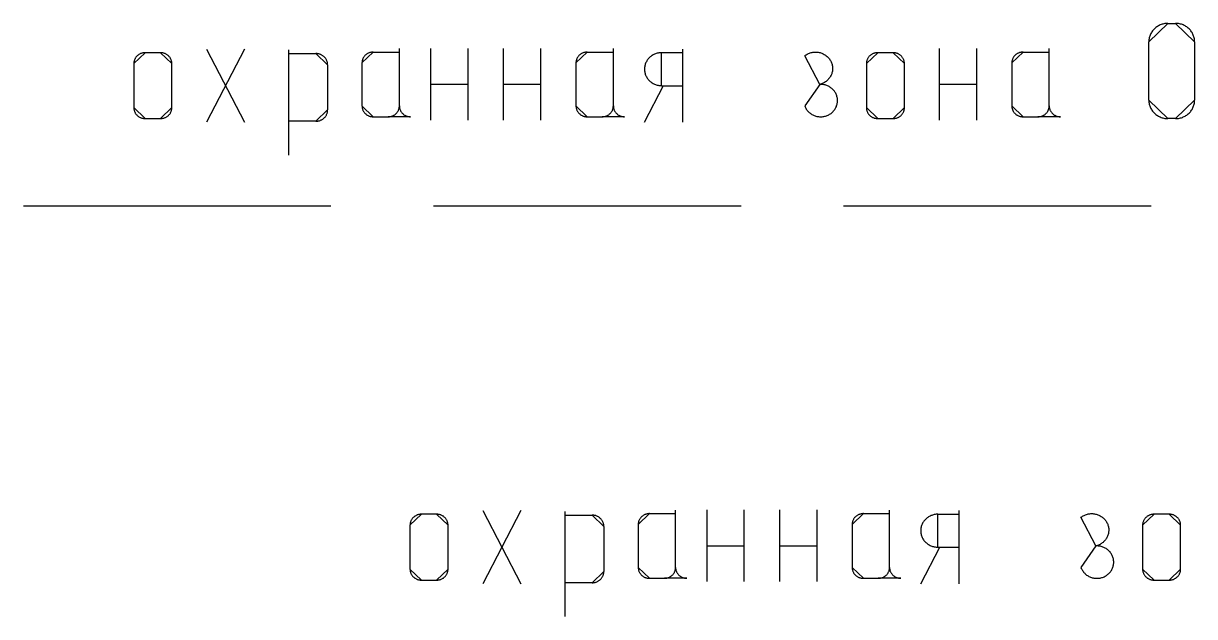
# Model space of a CAD drawing. Extents: x 8646 to 18206, y -17605 to -192.
# Drawn here: x 11059.01 to 11067.17, y -9025.08 to -9020.95 of the extents above; entities that cross this region are included whole.
import ezdxf

# ---------------------------------------------------------------- set-up
doc = ezdxf.new("R2010")
doc.units = 0
doc.layers.get('0').update_dxf_attribs({"linetype": 'CONTINUOUS'})

msp = doc.modelspace()

# ---------------------------------------------------------------- linework, layer by layer
at = {"color": 8, "linetype": 'CONTINUOUS'}
for p, q in [((11066.9887, -9020.9477), (11067.0417, -9020.9477)), ((11061.6323, -9021.5234), (11061.6323, -9021.1225)), ((11061.8493, -9021.122), (11061.8493, -9021.6217)), ((11062.1091, -9021.122), (11062.1091, -9021.6217)), ((11062.3561, -9021.122), (11062.3561, -9021.6217)), ((11062.6159, -9021.122), (11062.6159, -9021.6217)), ((11063.1235, -9021.5234), (11063.1235, -9021.1225)), ((11065.3939, -9021.122), (11065.3939, -9021.6217)), ((11065.6537, -9021.122), (11065.6537, -9021.6217)), ((11066.1612, -9021.5234), (11066.1612, -9021.1225)), ((11066.856, -9021.4836), (11066.856, -9021.0753)), ((11067.1744, -9021.0753), (11067.1744, -9021.4836)), ((11059.9669, -9021.1517), (11059.8608, -9021.1517)), ((11060.5534, -9021.1262), (11060.288, -9021.6367)), ((11060.288, -9021.1262), (11060.5534, -9021.6367)), ((11060.8596, -9021.1317), (11060.8596, -9021.8654)), ((11060.8596, -9021.1579), (11061.0503, -9021.1579)), ((11061.4499, -9021.1476), (11061.6323, -9021.1476)), ((11062.9411, -9021.1476), (11063.1235, -9021.1476)), ((11063.4596, -9021.1516), (11063.6051, -9021.1516)), ((11063.606, -9021.1262), (11063.606, -9021.6367)), ((11065.0728, -9021.1517), (11064.9667, -9021.1517)), ((11065.9788, -9021.1476), (11066.1612, -9021.1476)), ((11059.7812, -9021.2283), (11059.7812, -9021.5345)), ((11060.0465, -9021.5345), (11060.0465, -9021.2283)), ((11061.1321, -9021.2366), (11061.1321, -9021.551)), ((11061.3717, -9021.2228), (11061.3717, -9021.5234)), ((11062.8629, -9021.2228), (11062.8629, -9021.5234)), ((11064.8871, -9021.2283), (11064.8871, -9021.5345)), ((11065.1525, -9021.5345), (11065.1525, -9021.2283)), ((11065.9007, -9021.2228), (11065.9007, -9021.5234)), ((11061.8493, -9021.3718), (11062.1091, -9021.3718)), ((11062.3561, -9021.3718), (11062.6159, -9021.3718)), ((11063.3406, -9021.6367), (11063.4733, -9021.3815)), ((11063.4591, -9021.3817), (11063.6069, -9021.3817)), ((11065.3939, -9021.3718), (11065.6537, -9021.3718)), ((11059.8608, -9021.611), (11059.9669, -9021.611)), ((11061.4499, -9021.5985), (11061.5541, -9021.5985)), ((11062.9411, -9021.5985), (11063.0453, -9021.5985)), ((11064.9667, -9021.611), (11065.0728, -9021.611)), ((11065.9788, -9021.5985), (11066.0831, -9021.5985)), ((11067.0417, -9021.6112), (11066.9887, -9021.6112)), ((11061.0503, -9021.6295), (11060.8596, -9021.6295)), ((11059.012, -9022.2203), (11061.1556, -9022.2203)), ((11061.8701, -9022.2203), (11064.0137, -9022.2203)), ((11064.7283, -9022.2203), (11066.8719, -9022.2203)), ((11061.8919, -9024.3695), (11061.7858, -9024.3695)), ((11062.4784, -9024.3441), (11062.213, -9024.8545)), ((11062.213, -9024.3441), (11062.4784, -9024.8545)), ((11062.7846, -9024.3496), (11062.7846, -9025.0832)), ((11062.7846, -9024.3757), (11062.9753, -9024.3757)), ((11063.3748, -9024.3654), (11063.5572, -9024.3654)), ((11063.5572, -9024.7412), (11063.5572, -9024.3403)), ((11063.7743, -9024.3398), (11063.7743, -9024.8395)), ((11064.0341, -9024.3398), (11064.0341, -9024.8395)), ((11064.2811, -9024.3398), (11064.2811, -9024.8395)), ((11064.5409, -9024.3398), (11064.5409, -9024.8395)), ((11064.8661, -9024.3654), (11065.0485, -9024.3654)), ((11065.0485, -9024.7412), (11065.0485, -9024.3403)), ((11065.3845, -9024.3694), (11065.5301, -9024.3694)), ((11065.531, -9024.3441), (11065.531, -9024.8545)), ((11066.9978, -9024.3695), (11066.8917, -9024.3695)), ((11061.7062, -9024.4461), (11061.7062, -9024.7523)), ((11061.9715, -9024.7523), (11061.9715, -9024.4461)), ((11063.0571, -9024.4544), (11063.0571, -9024.7688)), ((11063.2967, -9024.4406), (11063.2967, -9024.7412)), ((11064.7879, -9024.4406), (11064.7879, -9024.7412)), ((11066.8121, -9024.4461), (11066.8121, -9024.7523)), ((11067.0774, -9024.7523), (11067.0774, -9024.4461)), ((11063.7743, -9024.5897), (11064.0341, -9024.5897)), ((11064.2811, -9024.5897), (11064.5409, -9024.5897)), ((11065.2656, -9024.8545), (11065.3983, -9024.5994)), ((11065.3841, -9024.5995), (11065.5319, -9024.5995)), ((11061.7858, -9024.8288), (11061.8919, -9024.8288)), ((11062.9753, -9024.8473), (11062.7846, -9024.8473)), ((11063.3748, -9024.8164), (11063.4791, -9024.8164)), ((11064.8661, -9024.8164), (11064.9703, -9024.8164)), ((11066.8917, -9024.8288), (11066.9978, -9024.8288))]:
    msp.add_line(p, q, dxfattribs=at)
at = {"color": 8, "linetype": 'CONTINUOUS', "flags": 128}
for points in [[(11066.9887, -9020.9477), (11066.9817, -9020.9479), (11066.9748, -9020.9484), (11066.9679, -9020.9492), (11066.9611, -9020.9505), (11066.9543, -9020.952), (11066.9477, -9020.9539), (11066.9411, -9020.9561), (11066.9347, -9020.9587), (11066.9284, -9020.9615), (11066.9223, -9020.9648), (11066.9164, -9020.9682), (11066.9107, -9020.972), (11066.9052, -9020.976), (11066.8999, -9020.9804), (11066.8948, -9020.985), (11066.89, -9020.9899), (11066.8855, -9020.995), (11066.8813, -9021.0003), (11066.8774, -9021.0057), (11066.8738, -9021.0114), (11066.8703, -9021.0173), (11066.8675, -9021.0234), (11066.8648, -9021.0295), (11066.8625, -9021.0358), (11066.8605, -9021.0422), (11066.8589, -9021.0488), (11066.8576, -9021.0553), (11066.8567, -9021.0619), (11066.8561, -9021.0686), (11066.856, -9021.0753)], [(11067.1744, -9021.0753), (11067.1743, -9021.0686), (11067.1737, -9021.0619), (11067.1728, -9021.0553), (11067.1715, -9021.0488), (11067.17, -9021.0422), (11067.168, -9021.0358), (11067.1656, -9021.0295), (11067.163, -9021.0234), (11067.16, -9021.0173), (11067.1566, -9021.0114), (11067.153, -9021.0057), (11067.1491, -9021.0003), (11067.1449, -9020.995), (11067.1404, -9020.9899), (11067.1356, -9020.985), (11067.1305, -9020.9804), (11067.1252, -9020.976), (11067.1197, -9020.972), (11067.1141, -9020.9682), (11067.1081, -9020.9648), (11067.102, -9020.9615), (11067.0957, -9020.9587), (11067.0893, -9020.9561), (11067.0828, -9020.9539), (11067.0761, -9020.952), (11067.0693, -9020.9505), (11067.0625, -9020.9492), (11067.0556, -9020.9484), (11067.0487, -9020.9479), (11067.0417, -9020.9477)], [(11059.8608, -9021.1517), (11059.8566, -9021.1519), (11059.8524, -9021.1521), (11059.8483, -9021.1527), (11059.8442, -9021.1534), (11059.8401, -9021.1544), (11059.8362, -9021.1555), (11059.8322, -9021.1568), (11059.8284, -9021.1584), (11059.8246, -9021.1601), (11059.821, -9021.162), (11059.8174, -9021.1642), (11059.814, -9021.1663), (11059.8107, -9021.1688), (11059.8075, -9021.1714), (11059.8045, -9021.1742), (11059.8016, -9021.1771), (11059.7989, -9021.1801), (11059.7964, -9021.1833), (11059.794, -9021.1867), (11059.7918, -9021.19), (11059.7898, -9021.1936), (11059.7881, -9021.1971), (11059.7865, -9021.2009), (11059.785, -9021.2046), (11059.7839, -9021.2086), (11059.7829, -9021.2124), (11059.7821, -9021.2163), (11059.7816, -9021.2203), (11059.7813, -9021.2243), (11059.7812, -9021.2283)], [(11060.0465, -9021.2283), (11060.0464, -9021.2243), (11060.0461, -9021.2203), (11060.0456, -9021.2163), (11060.0447, -9021.2124), (11060.0437, -9021.2086), (11060.0426, -9021.2046), (11060.0412, -9021.2009), (11060.0396, -9021.1971), (11060.0378, -9021.1936), (11060.0359, -9021.19), (11060.0337, -9021.1867), (11060.0313, -9021.1833), (11060.0288, -9021.1801), (11060.0261, -9021.1771), (11060.0232, -9021.1742), (11060.0202, -9021.1714), (11060.017, -9021.1688), (11060.0137, -9021.1663), (11060.0103, -9021.1642), (11060.0067, -9021.162), (11060.0031, -9021.1601), (11059.9993, -9021.1584), (11059.9955, -9021.1568), (11059.9916, -9021.1555), (11059.9875, -9021.1544), (11059.9835, -9021.1534), (11059.9793, -9021.1527), (11059.9752, -9021.1521), (11059.9711, -9021.1519), (11059.9669, -9021.1517)], [(11061.1321, -9021.2366), (11061.1319, -9021.2324), (11061.1317, -9021.2284), (11061.1311, -9021.2243), (11061.1303, -9021.2202), (11061.1293, -9021.2162), (11061.1281, -9021.2122), (11061.1266, -9021.2084), (11061.125, -9021.2046), (11061.1232, -9021.2009), (11061.1211, -9021.1972), (11061.1189, -9021.1937), (11061.1165, -9021.1903), (11061.1139, -9021.1871), (11061.1112, -9021.184), (11061.1082, -9021.1809), (11061.1051, -9021.1781), (11061.1017, -9021.1754), (11061.0984, -9021.173), (11061.0949, -9021.1707), (11061.0912, -9021.1684), (11061.0875, -9021.1665), (11061.0836, -9021.1648), (11061.0796, -9021.1632), (11061.0756, -9021.1618), (11061.0714, -9021.1606), (11061.0673, -9021.1596), (11061.0631, -9021.1589), (11061.0589, -9021.1583), (11061.0546, -9021.1581), (11061.0503, -9021.1579)], [(11061.4499, -9021.1476), (11061.4457, -9021.1477), (11061.4417, -9021.1479), (11061.4376, -9021.1486), (11061.4336, -9021.1493), (11061.4296, -9021.1501), (11061.4257, -9021.1513), (11061.4218, -9021.1526), (11061.4181, -9021.1541), (11061.4143, -9021.1558), (11061.4109, -9021.1576), (11061.4073, -9021.1598), (11061.4039, -9021.1619), (11061.4007, -9021.1643), (11061.3975, -9021.167), (11061.3946, -9021.1696), (11061.3918, -9021.1725), (11061.3891, -9021.1755), (11061.3866, -9021.1786), (11061.3843, -9021.1819), (11061.3822, -9021.1852), (11061.3802, -9021.1887), (11061.3785, -9021.1922), (11061.3769, -9021.1958), (11061.3755, -9021.1995), (11061.3744, -9021.2033), (11061.3734, -9021.2071), (11061.3727, -9021.211), (11061.3721, -9021.2149), (11061.3718, -9021.2188), (11061.3717, -9021.2228)], [(11062.9411, -9021.1476), (11062.937, -9021.1477), (11062.9329, -9021.1479), (11062.9288, -9021.1486), (11062.9248, -9021.1493), (11062.9209, -9021.1501), (11062.917, -9021.1513), (11062.913, -9021.1526), (11062.9093, -9021.1541), (11062.9056, -9021.1558), (11062.9021, -9021.1576), (11062.8985, -9021.1598), (11062.8952, -9021.1619), (11062.892, -9021.1643), (11062.8888, -9021.167), (11062.8858, -9021.1696), (11062.883, -9021.1725), (11062.8803, -9021.1755), (11062.8779, -9021.1786), (11062.8756, -9021.1819), (11062.8734, -9021.1852), (11062.8715, -9021.1887), (11062.8697, -9021.1922), (11062.8682, -9021.1958), (11062.8667, -9021.1995), (11062.8657, -9021.2033), (11062.8647, -9021.2071), (11062.8639, -9021.211), (11062.8634, -9021.2149), (11062.8631, -9021.2188), (11062.8629, -9021.2228)], [(11063.46, -9021.1518), (11063.4538, -9021.152), (11063.4476, -9021.1524), (11063.4413, -9021.1532), (11063.4351, -9021.1543), (11063.4291, -9021.1558), (11063.4231, -9021.1575), (11063.4173, -9021.1595), (11063.4114, -9021.1618), (11063.4058, -9021.1643), (11063.4003, -9021.1672), (11063.395, -9021.1704), (11063.3898, -9021.1738), (11063.3848, -9021.1774), (11063.3801, -9021.1813), (11063.3755, -9021.1855), (11063.3712, -9021.1898), (11063.3672, -9021.1943), (11063.3634, -9021.1991), (11063.3598, -9021.2041), (11063.3566, -9021.2093), (11063.3536, -9021.2146), (11063.3509, -9021.2199), (11063.3485, -9021.2255), (11063.3464, -9021.2312), (11063.3446, -9021.2369), (11063.3432, -9021.2428), (11063.342, -9021.2488), (11063.3412, -9021.2547), (11063.3407, -9021.2606), (11063.3406, -9021.2666), (11063.3407, -9021.2727), (11063.3412, -9021.2786), (11063.342, -9021.2846), (11063.3432, -9021.2906), (11063.3446, -9021.2964), (11063.3464, -9021.3022), (11063.3485, -9021.3078), (11063.3509, -9021.3133), (11063.3536, -9021.3187), (11063.3566, -9021.324), (11063.3598, -9021.3292), (11063.3634, -9021.3342), (11063.3672, -9021.3389), (11063.3712, -9021.3436), (11063.3755, -9021.3479), (11063.3801, -9021.352), (11063.3848, -9021.3559), (11063.3898, -9021.3595), (11063.395, -9021.3629), (11063.4003, -9021.3662), (11063.4058, -9021.369), (11063.4114, -9021.3715), (11063.4173, -9021.3739), (11063.4231, -9021.3759), (11063.4291, -9021.3776), (11063.4351, -9021.379), (11063.4413, -9021.38), (11063.4476, -9021.3808), (11063.4538, -9021.3814), (11063.46, -9021.3815)], [(11064.4578, -9021.1726), (11064.4628, -9021.1691), (11064.4679, -9021.1656), (11064.4732, -9021.1625), (11064.4788, -9021.1598), (11064.4844, -9021.1572), (11064.4902, -9021.1549), (11064.4961, -9021.1529), (11064.5021, -9021.1513), (11064.5082, -9021.1499), (11064.5143, -9021.1489), (11064.5205, -9021.1481), (11064.5267, -9021.1477), (11064.533, -9021.1476), (11064.5392, -9021.1478), (11064.5454, -9021.1483), (11064.5516, -9021.149), (11064.5578, -9021.1502), (11064.5638, -9021.1516), (11064.5698, -9021.1534), (11064.5757, -9021.1554), (11064.5814, -9021.1578), (11064.587, -9021.1604), (11064.5926, -9021.1633), (11064.5978, -9021.1665), (11064.6029, -9021.1698), (11064.6078, -9021.1736), (11064.6126, -9021.1775), (11064.617, -9021.1817), (11064.6213, -9021.1861), (11064.6253, -9021.1907), (11064.6292, -9021.1955), (11064.6327, -9021.2005), (11064.6359, -9021.2056), (11064.6387, -9021.2108), (11064.6415, -9021.2163), (11064.6438, -9021.2219), (11064.6459, -9021.2276), (11064.6476, -9021.2333), (11064.6489, -9021.2393), (11064.65, -9021.2451), (11064.6508, -9021.2511), (11064.6513, -9021.257), (11064.6513, -9021.2631), (11064.6512, -9021.269), (11064.6506, -9021.275), (11064.6498, -9021.281), (11064.6485, -9021.2869), (11064.647, -9021.2926), (11064.6452, -9021.2984), (11064.6431, -9021.3041), (11064.6407, -9021.3096), (11064.6379, -9021.315), (11064.6349, -9021.3202), (11064.6316, -9021.3254), (11064.628, -9021.3302), (11064.6241, -9021.335), (11064.6201, -9021.3396), (11064.6157, -9021.3438), (11064.6112, -9021.3479), (11064.6064, -9021.3518), (11064.6014, -9021.3554), (11064.5962, -9021.3588), (11064.5909, -9021.3618), (11064.5854, -9021.3647), (11064.5797, -9021.3672), (11064.5739, -9021.3694), (11064.568, -9021.3714), (11064.562, -9021.3731)], [(11064.9667, -9021.1517), (11064.9625, -9021.1519), (11064.9583, -9021.1521), (11064.9542, -9021.1527), (11064.9501, -9021.1534), (11064.946, -9021.1544), (11064.9421, -9021.1555), (11064.9381, -9021.1568), (11064.9343, -9021.1584), (11064.9305, -9021.1601), (11064.9269, -9021.162), (11064.9233, -9021.1642), (11064.9199, -9021.1663), (11064.9166, -9021.1688), (11064.9134, -9021.1714), (11064.9104, -9021.1742), (11064.9075, -9021.1771), (11064.9048, -9021.1801), (11064.9023, -9021.1833), (11064.8999, -9021.1867), (11064.8977, -9021.19), (11064.8957, -9021.1936), (11064.894, -9021.1971), (11064.8924, -9021.2009), (11064.8909, -9021.2046), (11064.8898, -9021.2086), (11064.8888, -9021.2124), (11064.8881, -9021.2163), (11064.8875, -9021.2203), (11064.8872, -9021.2243), (11064.8871, -9021.2283)], [(11065.1525, -9021.2283), (11065.1523, -9021.2243), (11065.152, -9021.2203), (11065.1515, -9021.2163), (11065.1506, -9021.2124), (11065.1497, -9021.2086), (11065.1485, -9021.2046), (11065.1472, -9021.2009), (11065.1455, -9021.1971), (11065.1437, -9021.1936), (11065.1418, -9021.19), (11065.1396, -9021.1867), (11065.1372, -9021.1833), (11065.1347, -9021.1801), (11065.132, -9021.1771), (11065.1291, -9021.1742), (11065.1261, -9021.1714), (11065.1229, -9021.1688), (11065.1197, -9021.1663), (11065.1162, -9021.1642), (11065.1126, -9021.162), (11065.109, -9021.1601), (11065.1052, -9021.1584), (11065.1014, -9021.1568), (11065.0975, -9021.1555), (11065.0934, -9021.1544), (11065.0894, -9021.1534), (11065.0853, -9021.1527), (11065.0811, -9021.1521), (11065.077, -9021.1519), (11065.0728, -9021.1517)], [(11065.9788, -9021.1476), (11065.9747, -9021.1477), (11065.9707, -9021.1479), (11065.9666, -9021.1486), (11065.9626, -9021.1493), (11065.9586, -9021.1501), (11065.9547, -9021.1513), (11065.9508, -9021.1526), (11065.9471, -9021.1541), (11065.9433, -9021.1558), (11065.9398, -9021.1576), (11065.9363, -9021.1598), (11065.9329, -9021.1619), (11065.9297, -9021.1643), (11065.9265, -9021.167), (11065.9236, -9021.1696), (11065.9208, -9021.1725), (11065.9181, -9021.1755), (11065.9156, -9021.1786), (11065.9133, -9021.1819), (11065.9112, -9021.1852), (11065.9092, -9021.1887), (11065.9075, -9021.1922), (11065.9059, -9021.1958), (11065.9045, -9021.1995), (11065.9034, -9021.2033), (11065.9024, -9021.2071), (11065.9017, -9021.211), (11065.9011, -9021.2149), (11065.9008, -9021.2188), (11065.9007, -9021.2228)], [(11064.4578, -9021.5234), (11064.46, -9021.5289), (11064.4625, -9021.5343), (11064.4653, -9021.5397), (11064.4684, -9021.5448), (11064.4718, -9021.5498), (11064.4755, -9021.5546), (11064.4794, -9021.5592), (11064.4835, -9021.5637), (11064.4878, -9021.5678), (11064.4925, -9021.5719), (11064.4973, -9021.5756), (11064.5023, -9021.579), (11064.5075, -9021.5823), (11064.5129, -9021.5853), (11064.5184, -9021.5879), (11064.5241, -9021.5903), (11064.5299, -9021.5924), (11064.5358, -9021.5942), (11064.5418, -9021.5957), (11064.5478, -9021.5969), (11064.5539, -9021.5978), (11064.5601, -9021.5985), (11064.5662, -9021.5986), (11064.5725, -9021.5986), (11064.5787, -9021.5983), (11064.5848, -9021.5976), (11064.5909, -9021.5966), (11064.5969, -9021.5953), (11064.6029, -9021.5937), (11064.6088, -9021.5918), (11064.6145, -9021.5896), (11064.6201, -9021.5872), (11064.6256, -9021.5845), (11064.631, -9021.5814), (11064.6362, -9021.5781), (11064.6411, -9021.5746), (11064.6459, -9021.5707), (11064.6505, -9021.5666), (11064.6547, -9021.5624), (11064.6588, -9021.558), (11064.6627, -9021.5533), (11064.6662, -9021.5484), (11064.6695, -9021.5433), (11064.6725, -9021.5382), (11064.6752, -9021.5329), (11064.6777, -9021.5274), (11064.6798, -9021.5218), (11064.6817, -9021.5161), (11064.6831, -9021.5104), (11064.6842, -9021.5045), (11064.6851, -9021.4986), (11064.6857, -9021.4927), (11064.6859, -9021.4867), (11064.6858, -9021.4807), (11064.6854, -9021.4749), (11064.6846, -9021.4688), (11064.6835, -9021.4631), (11064.6821, -9021.4572), (11064.6804, -9021.4515), (11064.6783, -9021.4459), (11064.676, -9021.4404), (11064.6734, -9021.435), (11064.6705, -9021.4298), (11064.6672, -9021.4247), (11064.6638, -9021.4198), (11064.66, -9021.415), (11064.656, -9021.4105), (11064.6518, -9021.4062), (11064.6473, -9021.402), (11064.6427, -9021.3982), (11064.6377, -9021.3945), (11064.6326, -9021.3911), (11064.6273, -9021.388), (11064.6219, -9021.3853), (11064.6163, -9021.3826), (11064.6106, -9021.3804), (11064.6047, -9021.3783), (11064.5988, -9021.3767), (11064.5928, -9021.3753), (11064.5867, -9021.3743), (11064.5805, -9021.3735), (11064.5744, -9021.373), (11064.5682, -9021.3729), (11064.562, -9021.3731)], [(11061.3717, -9021.5234), (11061.3718, -9021.5273), (11061.3721, -9021.5312), (11061.3727, -9021.5351), (11061.3734, -9021.539), (11061.3744, -9021.5428), (11061.3755, -9021.5466), (11061.3769, -9021.5503), (11061.3785, -9021.554), (11061.3802, -9021.5575), (11061.3822, -9021.5609), (11061.3843, -9021.5643), (11061.3866, -9021.5676), (11061.3891, -9021.5706), (11061.3918, -9021.5737), (11061.3946, -9021.5766), (11061.3975, -9021.5792), (11061.4007, -9021.5818), (11061.4039, -9021.5841), (11061.4073, -9021.5863), (11061.4109, -9021.5884), (11061.4143, -9021.5903), (11061.4181, -9021.592), (11061.4218, -9021.5935), (11061.4257, -9021.5949), (11061.4296, -9021.596), (11061.4336, -9021.5969), (11061.4376, -9021.5976), (11061.4417, -9021.5981), (11061.4457, -9021.5985), (11061.4499, -9021.5985)], [(11061.5541, -9021.5985), (11061.5582, -9021.5985), (11061.5623, -9021.5981), (11061.5663, -9021.5976), (11061.5704, -9021.5969), (11061.5743, -9021.596), (11061.5782, -9021.5949), (11061.5821, -9021.5935), (11061.5859, -9021.592), (11061.5896, -9021.5903), (11061.5931, -9021.5884), (11061.5967, -9021.5863), (11061.6, -9021.5841), (11061.6032, -9021.5818), (11061.6064, -9021.5792), (11061.6094, -9021.5766), (11061.6122, -9021.5737), (11061.6148, -9021.5706), (11061.6173, -9021.5676), (11061.6196, -9021.5643), (11061.6217, -9021.5609), (11061.6237, -9021.5575), (11061.6254, -9021.554), (11061.627, -9021.5503), (11061.6284, -9021.5466), (11061.6295, -9021.5428), (11061.6305, -9021.539), (11061.6313, -9021.5351), (11061.6318, -9021.5312), (11061.6321, -9021.5273), (11061.6323, -9021.5234), (11061.6323, -9021.5273), (11061.6326, -9021.5312), (11061.6332, -9021.5351), (11061.634, -9021.539), (11061.6349, -9021.5428), (11061.636, -9021.5466), (11061.6375, -9021.5503), (11061.639, -9021.554), (11061.6407, -9021.5575), (11061.6427, -9021.5609), (11061.6448, -9021.5643), (11061.6472, -9021.5676), (11061.6496, -9021.5706), (11061.6524, -9021.5737), (11061.6551, -9021.5766), (11061.6581, -9021.5792), (11061.6612, -9021.5818), (11061.6644, -9021.5841), (11061.6678, -9021.5863), (11061.6713, -9021.5884), (11061.675, -9021.5903), (11061.6787, -9021.592), (11061.6824, -9021.5935), (11061.6862, -9021.5949), (11061.6902, -9021.596), (11061.6942, -9021.5969), (11061.6981, -9021.5976), (11061.7022, -9021.5981), (11061.7062, -9021.5985), (11061.7103, -9021.5985)], [(11062.8629, -9021.5234), (11062.8631, -9021.5273), (11062.8634, -9021.5312), (11062.8639, -9021.5351), (11062.8647, -9021.539), (11062.8657, -9021.5428), (11062.8667, -9021.5466), (11062.8682, -9021.5503), (11062.8697, -9021.554), (11062.8715, -9021.5575), (11062.8734, -9021.5609), (11062.8756, -9021.5643), (11062.8779, -9021.5676), (11062.8803, -9021.5706), (11062.883, -9021.5737), (11062.8858, -9021.5766), (11062.8888, -9021.5792), (11062.892, -9021.5818), (11062.8952, -9021.5841), (11062.8985, -9021.5863), (11062.9021, -9021.5884), (11062.9056, -9021.5903), (11062.9093, -9021.592), (11062.913, -9021.5935), (11062.917, -9021.5949), (11062.9209, -9021.596), (11062.9248, -9021.5969), (11062.9288, -9021.5976), (11062.9329, -9021.5981), (11062.937, -9021.5985), (11062.9411, -9021.5985)], [(11063.0453, -9021.5985), (11063.0494, -9021.5985), (11063.0535, -9021.5981), (11063.0576, -9021.5976), (11063.0616, -9021.5969), (11063.0655, -9021.596), (11063.0695, -9021.5949), (11063.0733, -9021.5935), (11063.0771, -9021.592), (11063.0809, -9021.5903), (11063.0844, -9021.5884), (11063.0879, -9021.5863), (11063.0913, -9021.5841), (11063.0945, -9021.5818), (11063.0977, -9021.5792), (11063.1006, -9021.5766), (11063.1035, -9021.5737), (11063.1061, -9021.5706), (11063.1086, -9021.5676), (11063.1109, -9021.5643), (11063.113, -9021.5609), (11063.1149, -9021.5575), (11063.1167, -9021.554), (11063.1183, -9021.5503), (11063.1197, -9021.5466), (11063.1208, -9021.5428), (11063.1218, -9021.539), (11063.1225, -9021.5351), (11063.1231, -9021.5312), (11063.1234, -9021.5273), (11063.1235, -9021.5234), (11063.1236, -9021.5273), (11063.1238, -9021.5312), (11063.1244, -9021.5351), (11063.1252, -9021.539), (11063.1262, -9021.5428), (11063.1273, -9021.5466), (11063.1287, -9021.5503), (11063.1302, -9021.554), (11063.1319, -9021.5575), (11063.1339, -9021.5609), (11063.1361, -9021.5643), (11063.1384, -9021.5676), (11063.1409, -9021.5706), (11063.1436, -9021.5737), (11063.1464, -9021.5766), (11063.1493, -9021.5792), (11063.1525, -9021.5818), (11063.1557, -9021.5841), (11063.1591, -9021.5863), (11063.1626, -9021.5884), (11063.1662, -9021.5903), (11063.1699, -9021.592), (11063.1736, -9021.5935), (11063.1774, -9021.5949), (11063.1814, -9021.596), (11063.1854, -9021.5969), (11063.1894, -9021.5976), (11063.1935, -9021.5981), (11063.1975, -9021.5985), (11063.2016, -9021.5985)], [(11065.9007, -9021.5234), (11065.9008, -9021.5273), (11065.9011, -9021.5312), (11065.9017, -9021.5351), (11065.9024, -9021.539), (11065.9034, -9021.5428), (11065.9045, -9021.5466), (11065.9059, -9021.5503), (11065.9075, -9021.554), (11065.9092, -9021.5575), (11065.9112, -9021.5609), (11065.9133, -9021.5643), (11065.9156, -9021.5676), (11065.9181, -9021.5706), (11065.9208, -9021.5737), (11065.9236, -9021.5766), (11065.9265, -9021.5792), (11065.9297, -9021.5818), (11065.9329, -9021.5841), (11065.9363, -9021.5863), (11065.9398, -9021.5884), (11065.9433, -9021.5903), (11065.9471, -9021.592), (11065.9508, -9021.5935), (11065.9547, -9021.5949), (11065.9586, -9021.596), (11065.9626, -9021.5969), (11065.9666, -9021.5976), (11065.9707, -9021.5981), (11065.9747, -9021.5985), (11065.9788, -9021.5985)], [(11066.0831, -9021.5985), (11066.0871, -9021.5985), (11066.0913, -9021.5981), (11066.0953, -9021.5976), (11066.0994, -9021.5969), (11066.1033, -9021.596), (11066.1072, -9021.5949), (11066.1111, -9021.5935), (11066.1148, -9021.592), (11066.1186, -9021.5903), (11066.1221, -9021.5884), (11066.1257, -9021.5863), (11066.129, -9021.5841), (11066.1322, -9021.5818), (11066.1354, -9021.5792), (11066.1384, -9021.5766), (11066.1412, -9021.5737), (11066.1438, -9021.5706), (11066.1463, -9021.5676), (11066.1486, -9021.5643), (11066.1507, -9021.5609), (11066.1527, -9021.5575), (11066.1544, -9021.554), (11066.156, -9021.5503), (11066.1574, -9021.5466), (11066.1585, -9021.5428), (11066.1595, -9021.539), (11066.1603, -9021.5351), (11066.1608, -9021.5312), (11066.1611, -9021.5273), (11066.1612, -9021.5234), (11066.1613, -9021.5273), (11066.1616, -9021.5312), (11066.1622, -9021.5351), (11066.163, -9021.539), (11066.1639, -9021.5428), (11066.165, -9021.5466), (11066.1665, -9021.5503), (11066.1679, -9021.554), (11066.1697, -9021.5575), (11066.1716, -9021.5609), (11066.1738, -9021.5643), (11066.1762, -9021.5676), (11066.1786, -9021.5706), (11066.1813, -9021.5737), (11066.1841, -9021.5766), (11066.1871, -9021.5792), (11066.1902, -9021.5818), (11066.1934, -9021.5841), (11066.1968, -9021.5863), (11066.2003, -9021.5884), (11066.204, -9021.5903), (11066.2076, -9021.592), (11066.2113, -9021.5935), (11066.2152, -9021.5949), (11066.2192, -9021.596), (11066.2231, -9021.5969), (11066.2271, -9021.5976), (11066.2312, -9021.5981), (11066.2352, -9021.5985), (11066.2393, -9021.5985)], [(11066.856, -9021.4836), (11066.8561, -9021.4902), (11066.8567, -9021.4969), (11066.8576, -9021.5035), (11066.8589, -9021.5101), (11066.8605, -9021.5166), (11066.8625, -9021.523), (11066.8648, -9021.5293), (11066.8675, -9021.5355), (11066.8703, -9021.5415), (11066.8738, -9021.5474), (11066.8774, -9021.5531), (11066.8813, -9021.5586), (11066.8855, -9021.5638), (11066.89, -9021.569), (11066.8948, -9021.5738), (11066.8999, -9021.5784), (11066.9052, -9021.5828), (11066.9107, -9021.5868), (11066.9164, -9021.5906), (11066.9223, -9021.5941), (11066.9284, -9021.5973), (11066.9347, -9021.6001), (11066.9411, -9021.6027), (11066.9477, -9021.6049), (11066.9543, -9021.6068), (11066.9611, -9021.6084), (11066.9679, -9021.6096), (11066.9748, -9021.6104), (11066.9817, -9021.611), (11066.9887, -9021.6112)], [(11067.0417, -9021.6112), (11067.0487, -9021.611), (11067.0556, -9021.6104), (11067.0625, -9021.6096), (11067.0693, -9021.6084), (11067.0761, -9021.6068), (11067.0828, -9021.6049), (11067.0893, -9021.6027), (11067.0957, -9021.6001), (11067.102, -9021.5973), (11067.1081, -9021.5941), (11067.1141, -9021.5906), (11067.1197, -9021.5868), (11067.1252, -9021.5828), (11067.1305, -9021.5784), (11067.1356, -9021.5738), (11067.1404, -9021.569), (11067.1449, -9021.5638), (11067.1491, -9021.5586), (11067.153, -9021.5531), (11067.1566, -9021.5474), (11067.16, -9021.5415), (11067.163, -9021.5355), (11067.1656, -9021.5293), (11067.168, -9021.523), (11067.17, -9021.5166), (11067.1715, -9021.5101), (11067.1728, -9021.5035), (11067.1737, -9021.4969), (11067.1743, -9021.4902), (11067.1744, -9021.4836)], [(11059.7812, -9021.5345), (11059.7813, -9021.5385), (11059.7816, -9021.5425), (11059.7821, -9021.5465), (11059.7829, -9021.5504), (11059.7839, -9021.5543), (11059.785, -9021.5582), (11059.7865, -9021.5619), (11059.7881, -9021.5657), (11059.7898, -9021.5692), (11059.7918, -9021.5728), (11059.794, -9021.5761), (11059.7964, -9021.5795), (11059.7989, -9021.5827), (11059.8016, -9021.5857), (11059.8045, -9021.5887), (11059.8075, -9021.5914), (11059.8107, -9021.594), (11059.814, -9021.5964), (11059.8174, -9021.5986), (11059.821, -9021.6007), (11059.8246, -9021.6027), (11059.8284, -9021.6044), (11059.8322, -9021.606), (11059.8362, -9021.6073), (11059.8401, -9021.6084), (11059.8442, -9021.6094), (11059.8483, -9021.6101), (11059.8524, -9021.6106), (11059.8566, -9021.6109), (11059.8608, -9021.611)], [(11059.9669, -9021.611), (11059.9711, -9021.6109), (11059.9752, -9021.6106), (11059.9793, -9021.6101), (11059.9835, -9021.6094), (11059.9875, -9021.6084), (11059.9916, -9021.6073), (11059.9955, -9021.606), (11059.9993, -9021.6044), (11060.0031, -9021.6027), (11060.0067, -9021.6007), (11060.0103, -9021.5986), (11060.0137, -9021.5964), (11060.017, -9021.594), (11060.0202, -9021.5914), (11060.0232, -9021.5887), (11060.0261, -9021.5857), (11060.0288, -9021.5827), (11060.0313, -9021.5795), (11060.0337, -9021.5761), (11060.0359, -9021.5728), (11060.0378, -9021.5692), (11060.0396, -9021.5657), (11060.0412, -9021.5619), (11060.0426, -9021.5582), (11060.0437, -9021.5543), (11060.0447, -9021.5504), (11060.0456, -9021.5465), (11060.0461, -9021.5425), (11060.0464, -9021.5385), (11060.0465, -9021.5345)], [(11061.0503, -9021.6295), (11061.0546, -9021.6295), (11061.0589, -9021.6291), (11061.0631, -9021.6285), (11061.0673, -9021.6278), (11061.0714, -9021.6269), (11061.0756, -9021.6258), (11061.0796, -9021.6244), (11061.0836, -9021.6227), (11061.0875, -9021.621), (11061.0912, -9021.619), (11061.0949, -9021.6169), (11061.0984, -9021.6146), (11061.1017, -9021.6121), (11061.1051, -9021.6094), (11061.1082, -9021.6066), (11061.1112, -9021.6036), (11061.1139, -9021.6005), (11061.1165, -9021.5972), (11061.1189, -9021.5937), (11061.1211, -9021.5903), (11061.1232, -9021.5866), (11061.125, -9021.5829), (11061.1266, -9021.5792), (11061.1281, -9021.5753), (11061.1293, -9021.5713), (11061.1303, -9021.5672), (11061.1311, -9021.5633), (11061.1317, -9021.5592), (11061.1319, -9021.5551), (11061.1321, -9021.551)], [(11064.8871, -9021.5345), (11064.8872, -9021.5385), (11064.8875, -9021.5425), (11064.8881, -9021.5465), (11064.8888, -9021.5504), (11064.8898, -9021.5543), (11064.8909, -9021.5582), (11064.8924, -9021.5619), (11064.894, -9021.5657), (11064.8957, -9021.5692), (11064.8977, -9021.5728), (11064.8999, -9021.5761), (11064.9023, -9021.5795), (11064.9048, -9021.5827), (11064.9075, -9021.5857), (11064.9104, -9021.5887), (11064.9134, -9021.5914), (11064.9166, -9021.594), (11064.9199, -9021.5964), (11064.9233, -9021.5986), (11064.9269, -9021.6007), (11064.9305, -9021.6027), (11064.9343, -9021.6044), (11064.9381, -9021.606), (11064.9421, -9021.6073), (11064.946, -9021.6084), (11064.9501, -9021.6094), (11064.9542, -9021.6101), (11064.9583, -9021.6106), (11064.9625, -9021.6109), (11064.9667, -9021.611)], [(11065.0728, -9021.611), (11065.077, -9021.6109), (11065.0811, -9021.6106), (11065.0853, -9021.6101), (11065.0894, -9021.6094), (11065.0934, -9021.6084), (11065.0975, -9021.6073), (11065.1014, -9021.606), (11065.1052, -9021.6044), (11065.109, -9021.6027), (11065.1126, -9021.6007), (11065.1162, -9021.5986), (11065.1197, -9021.5964), (11065.1229, -9021.594), (11065.1261, -9021.5914), (11065.1291, -9021.5887), (11065.132, -9021.5857), (11065.1347, -9021.5827), (11065.1372, -9021.5795), (11065.1396, -9021.5761), (11065.1418, -9021.5728), (11065.1437, -9021.5692), (11065.1455, -9021.5657), (11065.1472, -9021.5619), (11065.1485, -9021.5582), (11065.1497, -9021.5543), (11065.1506, -9021.5504), (11065.1515, -9021.5465), (11065.152, -9021.5425), (11065.1523, -9021.5385), (11065.1525, -9021.5345)], [(11061.7858, -9024.3695), (11061.7816, -9024.3697), (11061.7774, -9024.37), (11061.7733, -9024.3706), (11061.7692, -9024.3713), (11061.7651, -9024.3722), (11061.7611, -9024.3734), (11061.7572, -9024.3747), (11061.7534, -9024.3762), (11061.7496, -9024.3779), (11061.746, -9024.3798), (11061.7424, -9024.382), (11061.739, -9024.3842), (11061.7357, -9024.3866), (11061.7325, -9024.3892), (11061.7295, -9024.392), (11061.7266, -9024.3949), (11061.7239, -9024.398), (11061.7214, -9024.4011), (11061.719, -9024.4045), (11061.7168, -9024.4078), (11061.7148, -9024.4114), (11061.7131, -9024.415), (11061.7115, -9024.4187), (11061.71, -9024.4225), (11061.7089, -9024.4264), (11061.7079, -9024.4302), (11061.7071, -9024.4342), (11061.7066, -9024.4382), (11061.7063, -9024.4421), (11061.7062, -9024.4461)], [(11061.9715, -9024.4461), (11061.9714, -9024.4421), (11061.9711, -9024.4382), (11061.9705, -9024.4342), (11061.9697, -9024.4302), (11061.9687, -9024.4264), (11061.9676, -9024.4225), (11061.9662, -9024.4187), (11061.9646, -9024.415), (11061.9628, -9024.4114), (11061.9609, -9024.4078), (11061.9587, -9024.4045), (11061.9563, -9024.4011), (11061.9538, -9024.398), (11061.9511, -9024.3949), (11061.9482, -9024.392), (11061.9452, -9024.3892), (11061.9419, -9024.3866), (11061.9387, -9024.3842), (11061.9353, -9024.382), (11061.9317, -9024.3798), (11061.9281, -9024.3779), (11061.9243, -9024.3762), (11061.9204, -9024.3747), (11061.9165, -9024.3734), (11061.9125, -9024.3722), (11061.9084, -9024.3713), (11061.9043, -9024.3706), (11061.9002, -9024.37), (11061.8961, -9024.3697), (11061.8919, -9024.3695)], [(11063.0571, -9024.4544), (11063.0569, -9024.4502), (11063.0567, -9024.4462), (11063.0561, -9024.4421), (11063.0553, -9024.438), (11063.0543, -9024.4341), (11063.0531, -9024.4301), (11063.0516, -9024.4262), (11063.05, -9024.4224), (11063.0481, -9024.4187), (11063.0461, -9024.4151), (11063.0439, -9024.4116), (11063.0414, -9024.4082), (11063.0389, -9024.4049), (11063.0361, -9024.4018), (11063.0331, -9024.3987), (11063.0301, -9024.396), (11063.0267, -9024.3932), (11063.0234, -9024.3908), (11063.0199, -9024.3885), (11063.0162, -9024.3863), (11063.0125, -9024.3844), (11063.0086, -9024.3826), (11063.0046, -9024.381), (11063.0006, -9024.3796), (11062.9964, -9024.3784), (11062.9923, -9024.3775), (11062.9881, -9024.3768), (11062.9839, -9024.3762), (11062.9796, -9024.3759), (11062.9753, -9024.3757)], [(11063.3748, -9024.3654), (11063.3707, -9024.3655), (11063.3667, -9024.3658), (11063.3626, -9024.3664), (11063.3586, -9024.3671), (11063.3546, -9024.368), (11063.3507, -9024.3691), (11063.3468, -9024.3704), (11063.3431, -9024.372), (11063.3393, -9024.3736), (11063.3358, -9024.3755), (11063.3323, -9024.3776), (11063.3289, -9024.3797), (11063.3257, -9024.3822), (11063.3225, -9024.3848), (11063.3196, -9024.3874), (11063.3168, -9024.3903), (11063.3141, -9024.3933), (11063.3116, -9024.3964), (11063.3093, -9024.3997), (11063.3072, -9024.403), (11063.3052, -9024.4065), (11063.3035, -9024.41), (11063.3019, -9024.4137), (11063.3005, -9024.4173), (11063.2994, -9024.4212), (11063.2984, -9024.4249), (11063.2977, -9024.4288), (11063.2971, -9024.4328), (11063.2968, -9024.4366), (11063.2967, -9024.4406)], [(11064.8661, -9024.3654), (11064.862, -9024.3655), (11064.8579, -9024.3658), (11064.8538, -9024.3664), (11064.8498, -9024.3671), (11064.8459, -9024.368), (11064.8419, -9024.3691), (11064.838, -9024.3704), (11064.8343, -9024.372), (11064.8306, -9024.3736), (11064.8271, -9024.3755), (11064.8235, -9024.3776), (11064.8202, -9024.3797), (11064.817, -9024.3822), (11064.8138, -9024.3848), (11064.8108, -9024.3874), (11064.808, -9024.3903), (11064.8053, -9024.3933), (11064.8029, -9024.3964), (11064.8006, -9024.3997), (11064.7984, -9024.403), (11064.7964, -9024.4065), (11064.7947, -9024.41), (11064.7932, -9024.4137), (11064.7917, -9024.4173), (11064.7907, -9024.4212), (11064.7897, -9024.4249), (11064.7889, -9024.4288), (11064.7884, -9024.4328), (11064.7881, -9024.4366), (11064.7879, -9024.4406)], [(11065.385, -9024.3696), (11065.3788, -9024.3698), (11065.3725, -9024.3702), (11065.3663, -9024.371), (11065.3601, -9024.3721), (11065.3541, -9024.3736), (11065.3481, -9024.3753), (11065.3423, -9024.3773), (11065.3364, -9024.3796), (11065.3308, -9024.3821), (11065.3253, -9024.3851), (11065.32, -9024.3882), (11065.3148, -9024.3916), (11065.3098, -9024.3953), (11065.3051, -9024.3992), (11065.3005, -9024.4034), (11065.2962, -9024.4076), (11065.2922, -9024.4122), (11065.2884, -9024.417), (11065.2848, -9024.4219), (11065.2815, -9024.4271), (11065.2786, -9024.4324), (11065.2759, -9024.4377), (11065.2735, -9024.4433), (11065.2714, -9024.449), (11065.2696, -9024.4547), (11065.2682, -9024.4607), (11065.267, -9024.4666), (11065.2662, -9024.4725), (11065.2657, -9024.4785), (11065.2656, -9024.4844), (11065.2657, -9024.4905), (11065.2662, -9024.4964), (11065.267, -9024.5025), (11065.2682, -9024.5084), (11065.2696, -9024.5142), (11065.2714, -9024.52), (11065.2735, -9024.5257), (11065.2759, -9024.5312), (11065.2786, -9024.5366), (11065.2815, -9024.5419), (11065.2848, -9024.547), (11065.2884, -9024.552), (11065.2922, -9024.5567), (11065.2962, -9024.5614), (11065.3005, -9024.5657), (11065.3051, -9024.5698), (11065.3098, -9024.5737), (11065.3148, -9024.5774), (11065.32, -9024.5808), (11065.3253, -9024.584), (11065.3308, -9024.5868), (11065.3364, -9024.5893), (11065.3423, -9024.5917), (11065.3481, -9024.5937), (11065.3541, -9024.5954), (11065.3601, -9024.5968), (11065.3663, -9024.5979), (11065.3725, -9024.5987), (11065.3788, -9024.5992), (11065.385, -9024.5994)], [(11066.3828, -9024.3905), (11066.3878, -9024.3869), (11066.3929, -9024.3835), (11066.3982, -9024.3803), (11066.4038, -9024.3776), (11066.4094, -9024.375), (11066.4152, -9024.3728), (11066.4211, -9024.3707), (11066.4271, -9024.3691), (11066.4332, -9024.3677), (11066.4393, -9024.3667), (11066.4455, -9024.3659), (11066.4517, -9024.3655), (11066.458, -9024.3654), (11066.4642, -9024.3656), (11066.4704, -9024.3661), (11066.4766, -9024.3668), (11066.4828, -9024.368), (11066.4888, -9024.3694), (11066.4948, -9024.3712), (11066.5007, -9024.3733), (11066.5064, -9024.3756), (11066.512, -9024.3782), (11066.5175, -9024.3811), (11066.5228, -9024.3844), (11066.5279, -9024.3877), (11066.5328, -9024.3914), (11066.5376, -9024.3953), (11066.542, -9024.3995), (11066.5463, -9024.4039), (11066.5503, -9024.4085), (11066.5542, -9024.4133), (11066.5577, -9024.4183), (11066.5609, -9024.4234), (11066.5637, -9024.4287), (11066.5665, -9024.4342), (11066.5688, -9024.4397), (11066.5709, -9024.4454), (11066.5726, -9024.4512), (11066.5739, -9024.4571), (11066.575, -9024.4629), (11066.5758, -9024.469), (11066.5763, -9024.4748), (11066.5763, -9024.4809), (11066.5762, -9024.4868), (11066.5756, -9024.4929), (11066.5748, -9024.4988), (11066.5735, -9024.5047), (11066.572, -9024.5105), (11066.5702, -9024.5162), (11066.5681, -9024.5219), (11066.5657, -9024.5274), (11066.5629, -9024.5328), (11066.5599, -9024.538), (11066.5566, -9024.5432), (11066.553, -9024.5481), (11066.5491, -9024.5528), (11066.5451, -9024.5574), (11066.5407, -9024.5617), (11066.5362, -9024.5658), (11066.5314, -9024.5696), (11066.5264, -9024.5733), (11066.5212, -9024.5766), (11066.5159, -9024.5796), (11066.5104, -9024.5825), (11066.5047, -9024.5851), (11066.4989, -9024.5872), (11066.493, -9024.5892), (11066.487, -9024.5909)], [(11066.8917, -9024.3695), (11066.8875, -9024.3697), (11066.8833, -9024.37), (11066.8792, -9024.3706), (11066.8751, -9024.3713), (11066.871, -9024.3722), (11066.8671, -9024.3734), (11066.8631, -9024.3747), (11066.8593, -9024.3762), (11066.8555, -9024.3779), (11066.8519, -9024.3798), (11066.8483, -9024.382), (11066.8449, -9024.3842), (11066.8416, -9024.3866), (11066.8384, -9024.3892), (11066.8354, -9024.392), (11066.8325, -9024.3949), (11066.8298, -9024.398), (11066.8273, -9024.4011), (11066.8249, -9024.4045), (11066.8227, -9024.4078), (11066.8207, -9024.4114), (11066.819, -9024.415), (11066.8174, -9024.4187), (11066.8159, -9024.4225), (11066.8148, -9024.4264), (11066.8138, -9024.4302), (11066.8131, -9024.4342), (11066.8125, -9024.4382), (11066.8122, -9024.4421), (11066.8121, -9024.4461)], [(11067.0774, -9024.4461), (11067.0773, -9024.4421), (11067.077, -9024.4382), (11067.0765, -9024.4342), (11067.0756, -9024.4302), (11067.0747, -9024.4264), (11067.0735, -9024.4225), (11067.0721, -9024.4187), (11067.0705, -9024.415), (11067.0687, -9024.4114), (11067.0668, -9024.4078), (11067.0646, -9024.4045), (11067.0622, -9024.4011), (11067.0597, -9024.398), (11067.057, -9024.3949), (11067.0541, -9024.392), (11067.0511, -9024.3892), (11067.0479, -9024.3866), (11067.0446, -9024.3842), (11067.0412, -9024.382), (11067.0376, -9024.3798), (11067.034, -9024.3779), (11067.0302, -9024.3762), (11067.0264, -9024.3747), (11067.0225, -9024.3734), (11067.0184, -9024.3722), (11067.0144, -9024.3713), (11067.0102, -9024.3706), (11067.0061, -9024.37), (11067.002, -9024.3697), (11066.9978, -9024.3695)], [(11066.3828, -9024.7412), (11066.385, -9024.7468), (11066.3875, -9024.7522), (11066.3903, -9024.7575), (11066.3934, -9024.7626), (11066.3968, -9024.7676), (11066.4005, -9024.7724), (11066.4044, -9024.777), (11066.4085, -9024.7815), (11066.4128, -9024.7857), (11066.4175, -9024.7897), (11066.4223, -9024.7934), (11066.4273, -9024.7968), (11066.4325, -9024.8001), (11066.4379, -9024.8031), (11066.4434, -9024.8057), (11066.4491, -9024.8081), (11066.4549, -9024.8103), (11066.4608, -9024.812), (11066.4667, -9024.8135), (11066.4728, -9024.8147), (11066.4789, -9024.8156), (11066.4851, -9024.8163), (11066.4912, -9024.8165), (11066.4975, -9024.8165), (11066.5037, -9024.8161), (11066.5098, -9024.8154), (11066.5159, -9024.8145), (11066.5219, -9024.8131), (11066.5279, -9024.8116), (11066.5338, -9024.8097), (11066.5395, -9024.8075), (11066.5451, -9024.805), (11066.5506, -9024.8023), (11066.556, -9024.7992), (11066.5612, -9024.796), (11066.5661, -9024.7924), (11066.5709, -9024.7885), (11066.5755, -9024.7844), (11066.5797, -9024.7803), (11066.5838, -9024.7758), (11066.5877, -9024.7711), (11066.5912, -9024.7662), (11066.5945, -9024.7612), (11066.5975, -9024.756), (11066.6002, -9024.7507), (11066.6027, -9024.7452), (11066.6048, -9024.7396), (11066.6066, -9024.7339), (11066.6081, -9024.7282), (11066.6092, -9024.7223), (11066.6101, -9024.7164), (11066.6107, -9024.7105), (11066.6109, -9024.7046), (11066.6108, -9024.6985), (11066.6103, -9024.6927), (11066.6096, -9024.6867), (11066.6085, -9024.6809), (11066.6071, -9024.6751), (11066.6054, -9024.6693), (11066.6033, -9024.6637), (11066.601, -9024.6582), (11066.5983, -9024.6528), (11066.5955, -9024.6476), (11066.5922, -9024.6425), (11066.5888, -9024.6377), (11066.585, -9024.6329), (11066.581, -9024.6283), (11066.5768, -9024.624), (11066.5723, -9024.6199), (11066.5676, -9024.616), (11066.5627, -9024.6124), (11066.5576, -9024.609), (11066.5523, -9024.6058), (11066.5468, -9024.6031), (11066.5413, -9024.6004), (11066.5355, -9024.5982), (11066.5297, -9024.5961), (11066.5238, -9024.5946), (11066.5178, -9024.5932), (11066.5117, -9024.5921), (11066.5055, -9024.5913), (11066.4994, -9024.5908), (11066.4932, -9024.5907), (11066.487, -9024.5909)], [(11061.7062, -9024.7523), (11061.7063, -9024.7564), (11061.7066, -9024.7604), (11061.7071, -9024.7643), (11061.7079, -9024.7682), (11061.7089, -9024.7721), (11061.71, -9024.776), (11061.7115, -9024.7797), (11061.7131, -9024.7835), (11061.7148, -9024.7871), (11061.7168, -9024.7906), (11061.719, -9024.794), (11061.7214, -9024.7974), (11061.7239, -9024.8005), (11061.7266, -9024.8036), (11061.7295, -9024.8065), (11061.7325, -9024.8092), (11061.7357, -9024.8118), (11061.739, -9024.8143), (11061.7424, -9024.8165), (11061.746, -9024.8186), (11061.7496, -9024.8206), (11061.7534, -9024.8222), (11061.7572, -9024.8238), (11061.7611, -9024.8251), (11061.7651, -9024.8262), (11061.7692, -9024.8272), (11061.7733, -9024.8279), (11061.7774, -9024.8284), (11061.7816, -9024.8288), (11061.7858, -9024.8288)], [(11061.8919, -9024.8288), (11061.8961, -9024.8288), (11061.9002, -9024.8284), (11061.9043, -9024.8279), (11061.9084, -9024.8272), (11061.9125, -9024.8262), (11061.9165, -9024.8251), (11061.9204, -9024.8238), (11061.9243, -9024.8222), (11061.9281, -9024.8206), (11061.9317, -9024.8186), (11061.9353, -9024.8165), (11061.9387, -9024.8143), (11061.9419, -9024.8118), (11061.9452, -9024.8092), (11061.9482, -9024.8065), (11061.9511, -9024.8036), (11061.9538, -9024.8005), (11061.9563, -9024.7974), (11061.9587, -9024.794), (11061.9609, -9024.7906), (11061.9628, -9024.7871), (11061.9646, -9024.7835), (11061.9662, -9024.7797), (11061.9676, -9024.776), (11061.9687, -9024.7721), (11061.9697, -9024.7682), (11061.9705, -9024.7643), (11061.9711, -9024.7604), (11061.9714, -9024.7564), (11061.9715, -9024.7523)], [(11062.9753, -9024.8473), (11062.9796, -9024.8473), (11062.9839, -9024.8469), (11062.9881, -9024.8464), (11062.9923, -9024.8457), (11062.9964, -9024.8447), (11063.0006, -9024.8436), (11063.0046, -9024.8422), (11063.0086, -9024.8405), (11063.0125, -9024.8389), (11063.0162, -9024.8368), (11063.0199, -9024.8347), (11063.0234, -9024.8324), (11063.0267, -9024.8299), (11063.0301, -9024.8272), (11063.0331, -9024.8244), (11063.0361, -9024.8214), (11063.0389, -9024.8183), (11063.0414, -9024.8151), (11063.0439, -9024.8116), (11063.0461, -9024.8081), (11063.0481, -9024.8044), (11063.05, -9024.8008), (11063.0516, -9024.797), (11063.0531, -9024.7931), (11063.0543, -9024.7892), (11063.0553, -9024.7851), (11063.0561, -9024.7811), (11063.0567, -9024.777), (11063.0569, -9024.7729), (11063.0571, -9024.7688)], [(11063.2967, -9024.7412), (11063.2968, -9024.7451), (11063.2971, -9024.749), (11063.2977, -9024.753), (11063.2984, -9024.7568), (11063.2994, -9024.7606), (11063.3005, -9024.7644), (11063.3019, -9024.7681), (11063.3035, -9024.7718), (11063.3052, -9024.7753), (11063.3072, -9024.7788), (11063.3093, -9024.7821), (11063.3116, -9024.7854), (11063.3141, -9024.7885), (11063.3168, -9024.7915), (11063.3196, -9024.7944), (11063.3225, -9024.797), (11063.3257, -9024.7996), (11063.3289, -9024.802), (11063.3323, -9024.8042), (11063.3358, -9024.8063), (11063.3393, -9024.8082), (11063.3431, -9024.8098), (11063.3468, -9024.8113), (11063.3507, -9024.8127), (11063.3546, -9024.8138), (11063.3586, -9024.8147), (11063.3626, -9024.8154), (11063.3667, -9024.8159), (11063.3707, -9024.8163), (11063.3748, -9024.8164)], [(11063.4791, -9024.8164), (11063.4831, -9024.8163), (11063.4873, -9024.8159), (11063.4913, -9024.8154), (11063.4954, -9024.8147), (11063.4993, -9024.8138), (11063.5032, -9024.8127), (11063.5071, -9024.8113), (11063.5108, -9024.8098), (11063.5146, -9024.8082), (11063.5181, -9024.8063), (11063.5217, -9024.8042), (11063.525, -9024.802), (11063.5282, -9024.7996), (11063.5314, -9024.797), (11063.5344, -9024.7944), (11063.5372, -9024.7915), (11063.5398, -9024.7885), (11063.5423, -9024.7854), (11063.5446, -9024.7821), (11063.5467, -9024.7788), (11063.5487, -9024.7753), (11063.5504, -9024.7718), (11063.552, -9024.7681), (11063.5534, -9024.7644), (11063.5545, -9024.7606), (11063.5555, -9024.7568), (11063.5563, -9024.753), (11063.5568, -9024.749), (11063.5571, -9024.7451), (11063.5572, -9024.7412), (11063.5573, -9024.7451), (11063.5576, -9024.749), (11063.5582, -9024.753), (11063.559, -9024.7568), (11063.5599, -9024.7606), (11063.561, -9024.7644), (11063.5625, -9024.7681), (11063.5639, -9024.7718), (11063.5657, -9024.7753), (11063.5676, -9024.7788), (11063.5698, -9024.7821), (11063.5722, -9024.7854), (11063.5746, -9024.7885), (11063.5773, -9024.7915), (11063.5801, -9024.7944), (11063.5831, -9024.797), (11063.5862, -9024.7996), (11063.5894, -9024.802), (11063.5928, -9024.8042), (11063.5963, -9024.8063), (11063.6, -9024.8082), (11063.6037, -9024.8098), (11063.6073, -9024.8113), (11063.6112, -9024.8127), (11063.6152, -9024.8138), (11063.6191, -9024.8147), (11063.6231, -9024.8154), (11063.6272, -9024.8159), (11063.6312, -9024.8163), (11063.6353, -9024.8164)], [(11064.7879, -9024.7412), (11064.7881, -9024.7451), (11064.7884, -9024.749), (11064.7889, -9024.753), (11064.7897, -9024.7568), (11064.7907, -9024.7606), (11064.7917, -9024.7644), (11064.7932, -9024.7681), (11064.7947, -9024.7718), (11064.7964, -9024.7753), (11064.7984, -9024.7788), (11064.8006, -9024.7821), (11064.8029, -9024.7854), (11064.8053, -9024.7885), (11064.808, -9024.7915), (11064.8108, -9024.7944), (11064.8138, -9024.797), (11064.817, -9024.7996), (11064.8202, -9024.802), (11064.8235, -9024.8042), (11064.8271, -9024.8063), (11064.8306, -9024.8082), (11064.8343, -9024.8098), (11064.838, -9024.8113), (11064.8419, -9024.8127), (11064.8459, -9024.8138), (11064.8498, -9024.8147), (11064.8538, -9024.8154), (11064.8579, -9024.8159), (11064.862, -9024.8163), (11064.8661, -9024.8164)], [(11064.9703, -9024.8164), (11064.9744, -9024.8163), (11064.9785, -9024.8159), (11064.9825, -9024.8154), (11064.9866, -9024.8147), (11064.9905, -9024.8138), (11064.9945, -9024.8127), (11064.9983, -9024.8113), (11065.0021, -9024.8098), (11065.0059, -9024.8082), (11065.0093, -9024.8063), (11065.0129, -9024.8042), (11065.0163, -9024.802), (11065.0195, -9024.7996), (11065.0227, -9024.797), (11065.0256, -9024.7944), (11065.0285, -9024.7915), (11065.031, -9024.7885), (11065.0336, -9024.7854), (11065.0359, -9024.7821), (11065.038, -9024.7788), (11065.0399, -9024.7753), (11065.0417, -9024.7718), (11065.0433, -9024.7681), (11065.0447, -9024.7644), (11065.0458, -9024.7606), (11065.0467, -9024.7568), (11065.0475, -9024.753), (11065.0481, -9024.749), (11065.0483, -9024.7451), (11065.0485, -9024.7412), (11065.0486, -9024.7451), (11065.0488, -9024.749), (11065.0494, -9024.753), (11065.0502, -9024.7568), (11065.0511, -9024.7606), (11065.0523, -9024.7644), (11065.0537, -9024.7681), (11065.0552, -9024.7718), (11065.0569, -9024.7753), (11065.0589, -9024.7788), (11065.061, -9024.7821), (11065.0634, -9024.7854), (11065.0659, -9024.7885), (11065.0686, -9024.7915), (11065.0714, -9024.7944), (11065.0743, -9024.797), (11065.0774, -9024.7996), (11065.0807, -9024.802), (11065.0841, -9024.8042), (11065.0876, -9024.8063), (11065.0912, -9024.8082), (11065.0949, -9024.8098), (11065.0986, -9024.8113), (11065.1024, -9024.8127), (11065.1064, -9024.8138), (11065.1104, -9024.8147), (11065.1144, -9024.8154), (11065.1185, -9024.8159), (11065.1225, -9024.8163), (11065.1266, -9024.8164)], [(11066.8121, -9024.7523), (11066.8122, -9024.7564), (11066.8125, -9024.7604), (11066.8131, -9024.7643), (11066.8138, -9024.7682), (11066.8148, -9024.7721), (11066.8159, -9024.776), (11066.8174, -9024.7797), (11066.819, -9024.7835), (11066.8207, -9024.7871), (11066.8227, -9024.7906), (11066.8249, -9024.794), (11066.8273, -9024.7974), (11066.8298, -9024.8005), (11066.8325, -9024.8036), (11066.8354, -9024.8065), (11066.8384, -9024.8092), (11066.8416, -9024.8118), (11066.8449, -9024.8143), (11066.8483, -9024.8165), (11066.8519, -9024.8186), (11066.8555, -9024.8206), (11066.8593, -9024.8222), (11066.8631, -9024.8238), (11066.8671, -9024.8251), (11066.871, -9024.8262), (11066.8751, -9024.8272), (11066.8792, -9024.8279), (11066.8833, -9024.8284), (11066.8875, -9024.8288), (11066.8917, -9024.8288)], [(11066.9978, -9024.8288), (11067.002, -9024.8288), (11067.0061, -9024.8284), (11067.0102, -9024.8279), (11067.0144, -9024.8272), (11067.0184, -9024.8262), (11067.0225, -9024.8251), (11067.0264, -9024.8238), (11067.0302, -9024.8222), (11067.034, -9024.8206), (11067.0376, -9024.8186), (11067.0412, -9024.8165), (11067.0446, -9024.8143), (11067.0479, -9024.8118), (11067.0511, -9024.8092), (11067.0541, -9024.8065), (11067.057, -9024.8036), (11067.0597, -9024.8005), (11067.0622, -9024.7974), (11067.0646, -9024.794), (11067.0668, -9024.7906), (11067.0687, -9024.7871), (11067.0705, -9024.7835), (11067.0721, -9024.7797), (11067.0735, -9024.776), (11067.0747, -9024.7721), (11067.0756, -9024.7682), (11067.0765, -9024.7643), (11067.077, -9024.7604), (11067.0773, -9024.7564), (11067.0774, -9024.7523)]]:
    msp.add_lwpolyline(points, close=True, dxfattribs=at)

doc.saveas('drawing.dxf')
